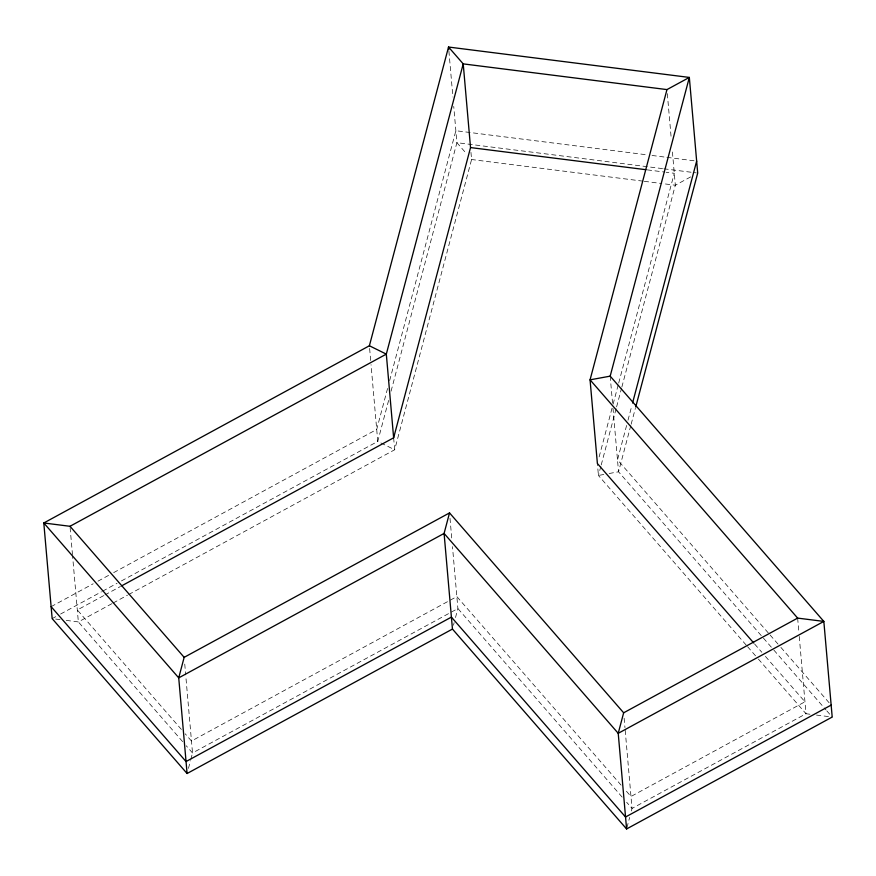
<?xml version="1.0" encoding="UTF-8"?>
<svg xmlns="http://www.w3.org/2000/svg" width="876" height="876" viewBox="0 0 876 876"><rect width="100%" height="100%" fill="white"/><g stroke="black" fill="none" stroke-linecap="round" stroke-linejoin="round"><path stroke-width="0.66" stroke-dasharray="4.38 3.29" d="M188.45 768.372L190.486 760.675M190.826 759.393L192.523 752.977L185.811 676.239M387.564 388.473L376.713 429.448L111.197 573.966M389.667 380.545L455.859 130.721L646.597 154.789M388.615 400.431L377.753 441.405L118.249 582.66M391.068 391.178L456.9 142.679L453.735 106.423M453.472 625.223L454.151 622.65M455.509 617.525L457.896 608.546L452.476 546.646M599.129 456.911L612.762 405.468M613.112 404.143L618.357 384.356M618.708 383.042L674.279 173.284L666.187 172.254M600.881 466.229L598.428 475.471L746.702 645.667M601.232 464.915L616.255 408.183M616.605 406.869L621.5 388.397M621.851 387.072L675.33 185.23L672.275 150.333M626.603 425.473L617.503 459.834L769.216 633.994M628.004 420.184L631.859 405.643M630.808 425.528L618.544 471.792L772.95 649.039M631.158 424.203L635.363 408.347M626.931 827.678L629.647 817.418M631.344 811.001L632.023 808.438L625.081 728.996M690.638 176.908L675.33 185.23L663.187 183.697M51.126 606.663L93.174 583.777M97.981 581.16L109.993 574.623M55.768 616.66L52.166 618.62L60.028 619.617M60.575 614.043L101.43 591.815M102.623 591.158L117.045 583.307M103.675 595.625L77.318 609.97L181.595 729.675M104.879 594.968L120.45 586.493M111.909 603.663L78.358 621.927L65.262 620.274M113.113 603.017L127.491 595.187M128.684 594.541L394.682 449.76L471.584 159.52L470.883 151.559M603.794 474.485L598.428 475.471L597.388 463.514M609.159 473.511L618.544 471.792L613.014 408.545M652.007 155.468L665.541 157.176M666.888 157.351L695.303 160.932M662.53 168.619L456.9 142.679L466.404 153.574M663.877 168.794L696.343 172.89M647.298 169.878L664.84 172.09M642.951 181.146L471.584 159.52L469.854 157.538M644.298 181.321L661.84 183.533M809.939 714.236L806.008 713.743L632.023 808.438L626.647 802.252M816.487 715.068L830.886 716.886M770.113 635.023L779.99 646.357M780.888 647.386L831.149 705.092M773.847 650.069L825.915 709.834M826.813 710.863L832.2 717.05M754.641 644.024L761.824 652.281M765.427 656.409L804.956 701.785L630.983 796.481L625.595 790.305M747.6 646.696L757.477 658.04M758.375 659.07L806.008 713.743L799.054 634.301M621.106 785.148L456.845 596.589L191.483 741.03L185.186 733.803M622.157 797.105L457.896 608.546L192.523 752.977L186.238 745.761M182.635 741.633L78.358 621.927L72.588 555.986M797.642 618.106L798.934 632.954M667.315 93.644L671.213 138.189M610.178 376.154L612.543 403.146M624.128 718.2L624.96 727.649M448.895 51.093L452.903 96.973M450.001 518.307L451.885 539.901M393.642 437.803L394.682 449.76L377.753 441.405L371.041 364.668M369.628 348.473L370.92 363.321M184.748 664.096L185.69 674.892M70.113 527.637L72.478 554.639"/><path stroke-width="1.31" d="M449.53 512.909L184.157 657.339L178.726 677.871L187.092 773.508L452.454 629.067L444.088 533.429L449.53 512.909L623.657 712.801L618.226 733.322L626.592 828.959L832.2 717.05L823.834 621.413L610.178 376.154L689.335 77.427L448.534 47.041L369.387 345.768L43.8 522.983L52.166 618.62L187.092 773.508M121.654 585.847L393.642 437.803L470.532 147.573L463.218 63.882L448.534 47.041L448.775 49.735M635.713 407.022L697.701 173.065L689.335 77.427L666.965 89.593L590.063 379.834L597.388 463.514L753.743 642.995M632.56 403.004L696.65 161.107M623.657 712.801L797.642 618.106L823.834 621.413L618.226 733.322L444.088 533.429L178.726 677.871L43.8 522.983L69.992 526.29L386.316 354.123L463.218 63.882L666.965 89.593M831.149 705.092L625.541 817.012L451.414 617.109L186.041 761.551L51.126 606.663M610.178 376.154L590.063 379.834L797.642 618.106M470.532 147.573L645.951 169.703M369.387 345.768L386.316 354.123L393.642 437.803M452.454 629.067L626.592 828.959M69.992 526.29L184.157 657.339"/></g></svg>
